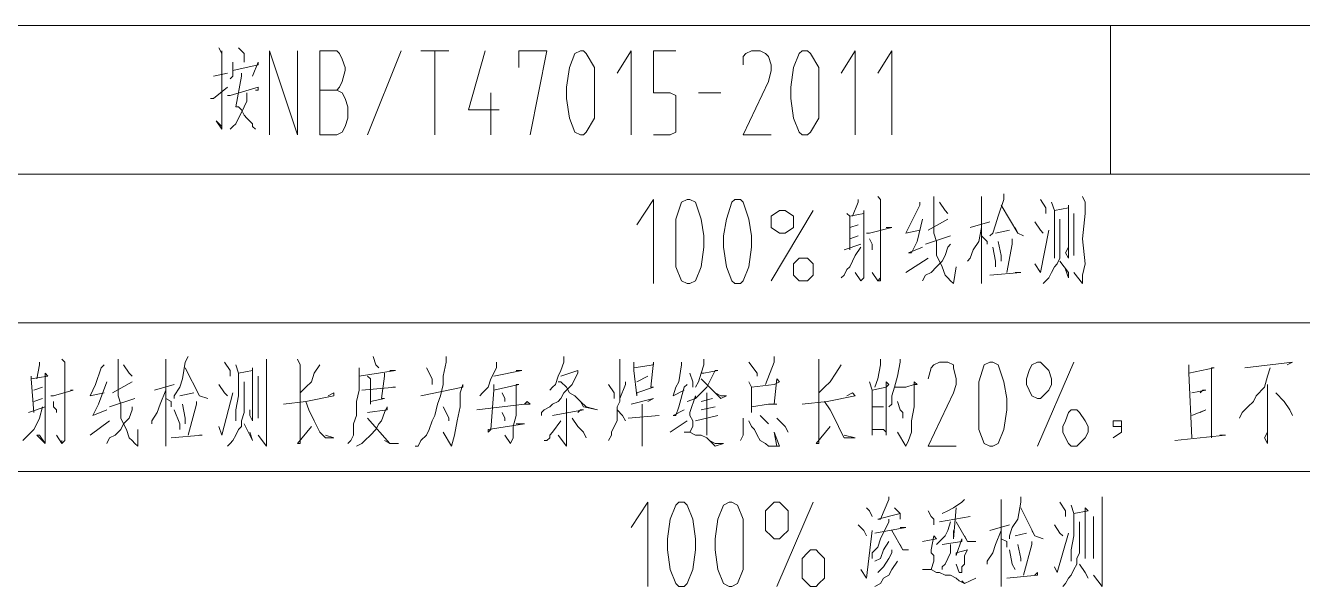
# Model space of a CAD drawing. Header units: inches. Extents: x 46040 to 48278, y -91226 to -88002.
# Drawn here: x 47652.6 to 47871.3, y -88628.5 to -88532.5 of the extents above; entities that cross this region are included whole.
import ezdxf

# ---------------------------------------------------------------- set-up
doc = ezdxf.new("R2010")
doc.units = ezdxf.units.IN
doc.layers.add('轮廓线', color=7, linetype='Continuous')

msp = doc.modelspace()

# ---------------------------------------------------------------- linework, layer by layer
at = {"layer": '轮廓线', "lineweight": 18}
for points in [[(47511.995, -88532.529), (48164.316, -88532.529)], [(47838.394, -88532.529), (47838.394, -88557.969)], [(47685.753, -88536.369), (47686.233, -88537.33), (47686.233, -88536.849), (47686.233, -88549.33), (47686.233, -88549.808), (47686.233, -88550.289), (47685.276, -88548.849), (47686.233, -88549.808)], [(47689.116, -88536.369), (47690.073, -88537.33), (47690.073, -88537.808), (47690.073, -88538.769)], [(47694.394, -88551.25), (47694.394, -88536.849), (47699.194, -88551.25), (47699.194, -88536.849)], [(47703.034, -88551.25), (47703.034, -88536.849), (47705.913, -88536.849), (47706.394, -88537.33), (47706.874, -88538.289), (47707.355, -88539.728), (47707.355, -88540.209), (47706.874, -88542.129), (47706.394, -88543.09), (47705.913, -88543.568)], [(47711.194, -88551.25), (47716.956, -88536.849)], [(47720.316, -88536.849), (47725.116, -88536.849)], [(47722.714, -88536.849), (47722.714, -88551.25)], [(47733.753, -88546.93), (47728.476, -88546.93), (47731.355, -88536.849)], [(47737.116, -88539.728), (47737.116, -88536.849), (47741.913, -88536.849), (47739.034, -88551.25)], [(47748.155, -88551.25), (47748.636, -88550.769), (47750.073, -88548.369), (47750.073, -88545.01), (47750.073, -88543.09), (47750.073, -88539.728), (47748.636, -88537.33), (47748.155, -88536.849), (47747.675, -88536.849), (47746.714, -88537.33), (47745.753, -88539.728), (47745.276, -88543.09), (47745.276, -88545.01), (47745.753, -88548.369), (47746.714, -88550.769), (47747.675, -88551.25), (47748.155, -88551.25)], [(47756.316, -88551.25), (47756.316, -88536.849), (47753.913, -88540.689)], [(47760.155, -88551.25), (47763.034, -88551.25), (47763.995, -88550.769), (47763.995, -88549.33), (47763.995, -88545.969), (47763.995, -88544.529), (47763.034, -88544.049), (47760.155, -88544.049), (47760.155, -88536.849), (47763.995, -88536.849)], [(47775.515, -88539.25), (47775.515, -88537.808), (47775.995, -88537.33), (47776.956, -88536.849), (47778.394, -88536.849), (47779.355, -88537.33), (47779.835, -88537.808), (47780.316, -88539.25), (47780.316, -88540.209), (47779.835, -88542.129), (47775.515, -88551.25), (47780.316, -88551.25)], [(47786.554, -88551.25), (47787.034, -88550.769), (47788.476, -88548.369), (47788.476, -88545.01), (47788.476, -88543.09), (47788.476, -88539.728), (47787.034, -88537.33), (47786.554, -88536.849), (47785.593, -88536.849), (47785.116, -88537.33), (47784.155, -88539.728), (47783.675, -88543.09), (47783.675, -88545.01), (47784.155, -88548.369), (47785.116, -88550.769), (47785.593, -88551.25), (47786.554, -88551.25)], [(47794.714, -88551.25), (47794.714, -88536.849), (47792.316, -88540.689)], [(47800.956, -88551.25), (47800.956, -88536.849), (47798.554, -88540.689)], [(47688.155, -88538.769), (47688.155, -88540.209), (47688.155, -88541.17), (47687.675, -88541.65)], [(47688.155, -88540.209), (47692.476, -88539.25), (47692.476, -88538.769), (47691.515, -88541.17)], [(47684.796, -88541.17), (47687.194, -88540.689)], [(47689.593, -88540.689), (47689.593, -88541.17), (47688.636, -88546.449), (47689.116, -88546.449), (47689.593, -88546.93), (47690.073, -88547.889), (47690.554, -88548.369), (47691.515, -88549.33), (47691.515, -88549.808), (47691.995, -88550.289)], [(47684.316, -88545.01), (47684.796, -88545.01), (47687.194, -88543.09)], [(47687.194, -88544.529), (47687.194, -88544.529), (47687.675, -88544.529), (47692.476, -88543.09), (47692.476, -88543.568), (47691.995, -88543.568)], [(47690.554, -88544.049), (47690.554, -88545.49), (47690.073, -88546.449), (47689.593, -88547.41), (47689.116, -88548.369), (47688.636, -88549.33), (47688.155, -88549.808), (47687.675, -88550.289)], [(47703.034, -88543.568), (47705.913, -88543.568), (47706.874, -88544.049), (47707.355, -88545.01), (47707.835, -88546.449), (47707.835, -88548.369), (47707.355, -88549.808), (47706.874, -88550.769), (47705.913, -88551.25), (47703.034, -88551.25)], [(47732.316, -88551.25), (47732.316, -88544.049)], [(47767.835, -88544.049), (47771.675, -88544.049)], [(47511.995, -88557.969), (48164.316, -88557.969)], [(47820.155, -88561.33), (47820.155, -88562.289), (47819.194, -88565.17), (47818.714, -88566.609), (47818.233, -88568.049), (47817.753, -88568.529)], [(47760.155, -88576.689), (47760.155, -88562.289), (47757.276, -88566.609)], [(47766.394, -88576.689), (47767.355, -88576.209), (47768.316, -88573.808), (47768.796, -88570.449), (47768.796, -88568.529), (47768.316, -88565.65), (47767.355, -88562.769), (47766.394, -88562.289), (47765.913, -88562.289), (47764.956, -88562.769), (47763.995, -88565.65), (47763.995, -88568.529), (47763.995, -88570.449), (47763.995, -88573.808), (47764.956, -88576.209), (47765.913, -88576.689), (47766.394, -88576.689)], [(47775.034, -88576.689), (47775.515, -88576.209), (47776.476, -88573.808), (47776.956, -88570.449), (47776.956, -88568.529), (47776.476, -88565.65), (47775.515, -88562.769), (47775.034, -88562.289), (47774.073, -88562.289), (47773.593, -88562.769), (47772.636, -88565.65), (47772.155, -88568.529), (47772.155, -88570.449), (47772.636, -88573.808), (47773.593, -88576.209), (47774.073, -88576.689), (47775.034, -88576.689)], [(47795.194, -88562.289), (47795.194, -88562.769), (47794.233, -88565.17)], [(47805.753, -88562.769), (47805.753, -88563.25), (47804.316, -88566.129), (47803.355, -88568.049), (47805.753, -88567.568)], [(47810.554, -88564.689), (47810.073, -88564.209), (47809.116, -88562.769)], [(47816.316, -88561.808), (47816.316, -88562.769), (47816.316, -88563.25), (47816.316, -88575.728), (47816.316, -88576.689), (47816.316, -88576.209), (47816.316, -88574.289)], [(47826.394, -88562.289), (47827.355, -88563.728), (47827.355, -88564.689)], [(47828.316, -88562.769), (47828.796, -88564.209), (47828.796, -88568.049), (47828.796, -88570.93), (47828.796, -88572.369), (47828.796, -88571.41), (47828.796, -88570.449)], [(47828.796, -88564.209), (47831.194, -88563.728), (47831.194, -88563.25), (47831.194, -88567.09), (47831.194, -88570.449), (47831.194, -88570.93), (47831.194, -88572.369), (47830.714, -88571.41), (47831.194, -88570.449)], [(47833.593, -88561.808), (47834.073, -88562.769), (47834.073, -88564.689), (47833.593, -88569.01), (47834.073, -88573.33), (47833.593, -88575.25), (47833.593, -88576.689), (47832.155, -88574.769)], [(47787.515, -88564.209), (47780.316, -88576.209)], [(47784.155, -88567.09), (47784.155, -88565.17), (47782.714, -88564.209), (47781.753, -88564.209), (47780.316, -88565.17), (47780.316, -88567.09), (47781.753, -88568.049), (47782.714, -88568.049), (47784.155, -88567.09)], [(47793.276, -88564.689), (47793.753, -88565.17), (47793.753, -88570.93)], [(47806.233, -88565.65), (47805.276, -88569.49), (47804.316, -88571.41), (47803.835, -88571.41), (47806.233, -88570.449)], [(47807.194, -88567.568), (47810.554, -88565.65)], [(47814.394, -88567.09), (47817.753, -88566.129)], [(47825.433, -88566.129), (47826.394, -88567.568), (47826.874, -88568.049)], [(47829.753, -88565.65), (47829.753, -88570.93), (47829.753, -88572.369), (47829.276, -88573.33), (47828.796, -88573.808), (47828.316, -88574.769), (47827.835, -88575.728), (47827.355, -88576.209), (47826.874, -88576.689)], [(47832.155, -88564.689), (47832.155, -88565.17), (47832.155, -88571.889), (47832.155, -88570.93), (47832.155, -88569.969)], [(47793.753, -88567.09), (47795.194, -88566.609)], [(47796.636, -88568.049), (47797.116, -88568.049), (47800.956, -88567.09), (47800.476, -88567.09), (47799.995, -88567.09)], [(47816.316, -88567.09), (47815.835, -88569.49), (47814.874, -88570.93), (47814.394, -88572.369), (47813.913, -88572.849)], [(47818.714, -88568.049), (47821.116, -88567.568)], [(47825.433, -88573.33), (47826.394, -88574.769), (47827.835, -88567.568)], [(47795.675, -88570.449), (47794.714, -88571.889), (47794.233, -88572.849), (47793.753, -88573.808), (47793.276, -88574.289), (47792.796, -88575.25), (47792.316, -88575.728)], [(47795.675, -88569.969), (47792.796, -88570.93)], [(47795.194, -88568.529), (47793.753, -88569.01)], [(47797.116, -88569.01), (47797.593, -88569.969), (47797.593, -88570.449), (47797.593, -88570.93)], [(47811.034, -88569.969), (47810.554, -88570.449), (47810.073, -88571.889), (47809.593, -88572.849), (47808.636, -88573.808), (47807.675, -88574.769), (47806.714, -88575.25), (47806.233, -88576.209)], [(47806.714, -88569.969), (47811.034, -88568.529)], [(47816.316, -88568.529), (47817.276, -88569.49), (47817.276, -88569.969)], [(47818.233, -88570.449), (47818.714, -88572.849), (47818.714, -88573.808)], [(47819.194, -88569.49), (47819.675, -88571.889), (47819.675, -88572.849)], [(47821.593, -88569.01), (47821.593, -88569.969), (47820.636, -88574.769)], [(47787.515, -88575.25), (47787.515, -88573.33), (47786.554, -88572.369), (47785.116, -88572.369), (47784.155, -88573.33), (47784.155, -88575.25), (47785.116, -88576.209), (47786.554, -88576.209), (47787.515, -88575.25)], [(47803.355, -88574.769), (47807.194, -88572.369)], [(47817.753, -88575.25), (47823.034, -88574.769), (47822.554, -88574.769), (47822.073, -88574.769)], [(47829.753, -88572.849), (47831.194, -88574.769), (47831.194, -88575.728), (47830.714, -88574.289)], [(47557.593, -88583.41), (48164.316, -88583.41)], [(47655.034, -88590.129), (47655.034, -88590.609), (47654.554, -88593.01)], [(47676.636, -88589.65), (47676.636, -88590.609), (47676.636, -88591.09), (47676.636, -88603.568), (47676.636, -88604.529), (47676.636, -88604.049), (47676.636, -88602.129)], [(47680.476, -88589.17), (47679.995, -88590.129), (47679.515, -88593.01), (47679.034, -88594.449), (47678.073, -88595.889), (47678.073, -88596.369)], [(47686.714, -88590.129), (47687.675, -88591.568), (47687.675, -88592.529)], [(47693.913, -88589.65), (47693.913, -88590.609), (47693.913, -88592.529), (47693.913, -88596.849), (47693.913, -88601.17), (47693.913, -88603.09), (47693.913, -88604.529), (47692.476, -88602.609)], [(47699.194, -88589.65), (47699.675, -88590.609), (47699.675, -88604.049), (47699.194, -88604.049), (47701.593, -88601.17)], [(47712.155, -88589.17), (47712.636, -88590.609), (47713.116, -88591.09)], [(47724.636, -88589.17), (47724.636, -88590.129), (47724.155, -88592.529), (47724.155, -88593.969), (47723.675, -88595.889), (47723.194, -88597.33), (47722.714, -88599.25), (47722.233, -88600.209), (47721.753, -88601.65), (47721.276, -88602.609), (47720.316, -88603.568), (47719.835, -88604.529), (47719.355, -88604.529)], [(47733.276, -88590.129), (47733.276, -88591.09), (47732.316, -88593.01), (47731.835, -88594.449), (47730.874, -88595.41), (47730.394, -88595.889)], [(47744.796, -88589.17), (47744.796, -88590.129), (47744.316, -88591.568), (47743.835, -88592.529), (47743.355, -88593.969), (47742.874, -88594.449), (47742.394, -88594.93)], [(47754.394, -88589.65), (47754.394, -88590.129), (47754.394, -88590.609), (47754.394, -88593.969), (47754.394, -88595.889), (47754.394, -88596.849), (47753.913, -88597.808), (47753.913, -88599.25), (47753.913, -88600.209), (47753.433, -88601.17), (47752.956, -88602.129), (47752.956, -88602.609), (47752.476, -88603.568)], [(47756.796, -88590.129), (47756.796, -88591.568), (47757.276, -88595.889), (47757.276, -88595.41), (47760.155, -88594.449), (47759.675, -88594.449), (47760.155, -88590.129), (47760.155, -88590.609), (47756.796, -88591.09)], [(47764.956, -88590.129), (47764.956, -88590.609), (47764.476, -88593.49), (47763.995, -88594.449), (47763.515, -88595.889), (47765.433, -88594.93)], [(47768.796, -88589.65), (47768.796, -88590.609), (47768.316, -88592.049), (47767.835, -88593.49), (47767.355, -88594.449)], [(47776.476, -88590.129), (47777.913, -88592.049), (47777.913, -88592.529)], [(47780.796, -88589.17), (47780.796, -88590.129), (47779.355, -88593.969)], [(47788.476, -88589.65), (47788.476, -88590.609), (47788.476, -88604.049), (47787.995, -88604.049), (47790.394, -88601.17)], [(47799.034, -88589.65), (47799.034, -88590.609), (47798.554, -88593.01), (47798.073, -88594.449)], [(47802.394, -88589.65), (47802.394, -88590.129), (47801.913, -88592.529), (47801.433, -88594.449), (47800.956, -88595.889), (47800.956, -88597.33), (47800.476, -88597.808)], [(47807.194, -88593.01), (47807.675, -88591.09), (47808.155, -88590.609), (47809.116, -88590.129), (47810.554, -88590.129), (47811.515, -88590.609), (47811.515, -88591.09), (47811.995, -88593.01), (47811.995, -88593.969), (47811.515, -88595.41), (47807.194, -88604.529), (47811.995, -88604.529)], [(47818.233, -88604.529), (47819.194, -88604.049), (47820.155, -88601.65), (47820.636, -88598.289), (47820.636, -88596.369), (47820.155, -88593.49), (47819.194, -88590.609), (47818.233, -88590.129), (47817.753, -88590.129), (47816.796, -88590.609), (47815.835, -88593.49), (47815.835, -88596.369), (47815.835, -88598.289), (47815.835, -88601.65), (47816.796, -88604.049), (47817.753, -88604.529), (47818.233, -88604.529)], [(47823.995, -88593.969), (47823.995, -88593.01), (47824.476, -88591.568), (47824.956, -88590.609), (47825.913, -88590.129), (47826.394, -88590.129), (47826.874, -88590.609), (47827.835, -88591.568), (47828.316, -88593.01), (47828.316, -88593.969), (47827.835, -88594.93), (47826.874, -88595.889), (47826.394, -88596.369), (47825.913, -88596.369), (47824.956, -88595.889), (47824.476, -88594.93), (47823.995, -88593.969)], [(47825.913, -88604.529), (47832.155, -88590.129)], [(47861.433, -88591.09), (47869.593, -88590.129), (47868.636, -88590.609)], [(47653.593, -88593.01), (47656.476, -88592.529), (47655.995, -88592.049), (47655.995, -88603.09), (47655.995, -88603.568), (47655.995, -88604.049), (47654.554, -88602.609), (47655.034, -88602.609), (47655.995, -88604.049)], [(47666.073, -88590.609), (47665.593, -88591.09), (47664.636, -88593.969), (47663.675, -88595.889), (47666.073, -88595.41)], [(47670.874, -88592.529), (47670.394, -88592.049), (47669.433, -88590.609)], [(47688.636, -88590.609), (47689.116, -88592.049), (47689.116, -88595.889), (47688.636, -88598.289), (47688.636, -88600.209), (47688.636, -88599.25), (47688.636, -88598.289)], [(47689.116, -88592.049), (47691.515, -88591.568), (47691.515, -88591.09), (47691.515, -88594.93), (47691.515, -88598.289), (47691.515, -88600.209), (47691.034, -88599.25), (47691.034, -88598.289)], [(47703.034, -88590.609), (47702.073, -88592.049), (47701.593, -88593.49), (47700.636, -88594.449), (47699.675, -88595.41)], [(47709.753, -88591.09), (47709.753, -88593.01), (47709.753, -88594.93), (47709.276, -88596.849), (47709.276, -88599.25), (47708.796, -88600.689), (47708.796, -88602.609), (47708.316, -88603.568), (47707.835, -88604.049)], [(47709.753, -88592.529), (47715.995, -88591.568), (47715.515, -88591.568), (47715.034, -88591.568)], [(47711.194, -88592.529), (47711.675, -88593.01), (47711.675, -88597.33), (47711.675, -88596.849), (47714.073, -88596.369), (47713.593, -88596.369), (47714.073, -88592.529), (47714.073, -88592.049)], [(47722.233, -88593.969), (47722.233, -88593.01), (47721.276, -88591.09)], [(47732.796, -88592.529), (47737.593, -88591.568), (47737.116, -88591.568), (47736.636, -88591.568)], [(47744.316, -88592.529), (47747.194, -88591.568), (47747.194, -88592.049), (47746.714, -88593.01), (47746.233, -88593.969), (47745.276, -88594.93), (47744.796, -88595.41), (47744.316, -88596.369), (47743.835, -88596.849), (47742.874, -88597.33), (47742.394, -88597.808), (47741.433, -88598.289), (47740.956, -88598.769), (47740.956, -88599.25)], [(47766.394, -88592.049), (47766.874, -88593.49), (47766.874, -88594.449)], [(47768.316, -88592.049), (47768.796, -88592.049), (47771.194, -88591.568), (47770.714, -88591.568), (47769.753, -88593.49), (47769.276, -88594.449), (47768.316, -88595.41), (47767.355, -88596.369)], [(47792.316, -88590.609), (47791.355, -88592.049), (47790.394, -88593.49), (47789.433, -88594.449), (47788.476, -88595.41)], [(47851.835, -88590.609), (47851.835, -88592.049), (47852.316, -88603.09)], [(47851.835, -88592.049), (47856.155, -88591.09), (47855.675, -88591.09), (47855.675, -88598.769), (47855.675, -88603.09)], [(47865.753, -88591.09), (47865.276, -88592.529), (47864.796, -88594.449), (47863.355, -88595.889), (47862.874, -88596.849), (47861.913, -88597.808), (47860.956, -88598.769), (47860.476, -88599.728)], [(47653.593, -88592.529), (47653.593, -88593.01), (47654.073, -88598.769)], [(47654.073, -88594.93), (47655.515, -88594.449)], [(47666.554, -88593.49), (47665.116, -88597.33), (47664.155, -88599.25), (47666.554, -88598.289)], [(47667.515, -88595.41), (47670.874, -88593.49)], [(47674.714, -88594.93), (47678.073, -88593.969)], [(47685.753, -88593.969), (47686.714, -88595.41), (47687.194, -88595.889)], [(47690.073, -88593.49), (47690.073, -88598.769), (47689.593, -88600.209), (47689.593, -88601.17), (47689.116, -88601.65), (47688.636, -88602.609), (47688.155, -88603.568), (47687.675, -88604.049), (47687.194, -88604.529)], [(47692.476, -88592.529), (47692.476, -88593.01), (47692.476, -88599.728), (47692.476, -88598.769), (47692.476, -88597.808)], [(47710.233, -88594.93), (47715.995, -88594.449), (47715.515, -88594.449)], [(47724.155, -88602.129), (47725.593, -88604.529), (47726.073, -88602.609), (47726.554, -88600.209), (47727.034, -88597.808), (47727.034, -88595.41), (47727.515, -88593.969), (47727.515, -88594.449), (47720.316, -88595.889)], [(47732.796, -88593.969), (47732.796, -88594.93), (47732.316, -88601.65), (47731.835, -88602.129), (47731.835, -88601.65), (47738.073, -88600.689), (47737.593, -88600.689), (47736.636, -88600.689)], [(47743.835, -88593.49), (47744.316, -88593.49), (47745.276, -88594.449), (47745.753, -88595.41), (47746.714, -88595.889), (47747.675, -88596.849), (47748.155, -88597.808), (47750.554, -88598.289), (47748.636, -88597.808), (47747.675, -88596.849)], [(47752.476, -88593.969), (47753.433, -88595.41), (47753.433, -88596.369)], [(47755.355, -88593.49), (47755.355, -88593.969), (47754.394, -88596.369)], [(47757.276, -88593.49), (47759.194, -88592.529)], [(47765.913, -88593.969), (47765.433, -88594.449), (47764.476, -88597.808), (47763.995, -88599.25), (47763.515, -88599.25), (47765.433, -88598.289)], [(47768.316, -88593.01), (47768.316, -88593.01), (47771.675, -88596.369), (47772.636, -88595.889), (47771.675, -88595.889), (47770.714, -88595.41)], [(47776.476, -88593.49), (47776.956, -88594.449), (47776.956, -88597.33), (47776.956, -88598.769), (47776.956, -88597.808), (47779.835, -88597.33), (47781.276, -88597.33), (47780.796, -88597.33), (47781.276, -88593.01), (47781.753, -88593.49), (47780.796, -88593.969), (47776.956, -88594.449)], [(47797.116, -88593.49), (47797.593, -88594.93), (47797.593, -88597.808), (47797.593, -88600.209), (47797.593, -88602.609), (47797.593, -88601.65), (47799.515, -88601.65), (47799.995, -88602.129), (47799.995, -88602.609), (47799.995, -88599.25), (47799.995, -88594.449), (47799.995, -88593.49), (47800.476, -88593.969), (47799.995, -88594.449), (47797.593, -88594.93)], [(47865.276, -88593.969), (47865.276, -88594.449), (47865.276, -88603.568), (47865.276, -88604.049), (47864.796, -88603.09), (47865.276, -88602.129)], [(47655.515, -88596.369), (47654.073, -88596.849)], [(47656.956, -88595.889), (47657.433, -88595.889), (47660.796, -88594.93), (47660.316, -88594.93)], [(47667.034, -88597.808), (47671.355, -88596.369)], [(47676.636, -88594.93), (47675.675, -88597.33), (47675.194, -88598.769), (47674.233, -88600.209), (47674.233, -88600.689)], [(47676.636, -88596.369), (47677.593, -88596.849), (47677.593, -88597.808)], [(47679.034, -88595.889), (47681.433, -88595.41)], [(47685.753, -88601.17), (47686.233, -88602.609), (47688.155, -88595.41)], [(47696.796, -88597.33), (47700.636, -88596.849), (47705.433, -88595.889), (47705.433, -88595.41), (47704.476, -88595.889)], [(47734.233, -88595.41), (47734.714, -88596.369), (47734.714, -88596.849)], [(47745.276, -88596.369), (47745.276, -88596.369)], [(47756.316, -88597.33), (47760.155, -88596.369), (47759.194, -88596.849)], [(47765.913, -88596.849), (47767.355, -88596.369), (47767.355, -88595.889), (47766.394, -88598.769), (47766.394, -88599.25), (47766.874, -88600.209), (47766.874, -88601.17), (47766.394, -88602.129)], [(47770.233, -88596.369), (47768.316, -88596.849)], [(47769.276, -88595.41), (47769.276, -88602.609), (47769.276, -88602.129), (47769.276, -88601.17)], [(47785.593, -88597.33), (47789.913, -88596.849), (47794.714, -88595.889), (47794.233, -88595.41), (47793.276, -88595.889)], [(47852.316, -88595.41), (47854.714, -88594.93), (47854.233, -88594.93), (47853.753, -88595.41)], [(47869.593, -88599.25), (47869.116, -88598.289), (47868.155, -88596.849), (47866.714, -88595.41)], [(47655.515, -88597.808), (47655.034, -88599.728), (47654.554, -88600.689), (47654.073, -88601.65), (47653.593, -88602.129), (47652.636, -88603.09), (47652.155, -88603.568)], [(47655.995, -88597.808), (47653.116, -88598.769)], [(47657.433, -88596.849), (47657.433, -88597.808), (47657.913, -88598.289), (47657.913, -88598.769)], [(47670.874, -88597.808), (47670.874, -88598.289), (47670.394, -88599.728), (47669.433, -88600.689), (47668.956, -88601.65), (47667.995, -88602.609), (47667.034, -88603.09), (47666.554, -88604.049)], [(47678.073, -88598.289), (47679.034, -88600.689), (47679.034, -88601.65)], [(47679.515, -88597.33), (47679.995, -88599.728), (47679.995, -88600.689)], [(47681.913, -88596.849), (47681.913, -88597.33), (47680.476, -88602.609)], [(47700.636, -88596.849), (47701.116, -88598.289), (47702.073, -88600.209), (47703.034, -88602.129), (47703.995, -88603.09), (47705.433, -88603.09), (47703.995, -88602.609)], [(47711.194, -88598.769), (47714.554, -88598.289), (47714.554, -88597.808), (47714.073, -88598.769), (47713.593, -88600.209), (47713.116, -88600.689), (47712.636, -88601.65), (47711.675, -88602.609), (47710.714, -88603.568), (47710.233, -88604.049), (47709.276, -88604.529)], [(47724.155, -88597.808), (47724.636, -88598.769), (47725.116, -88599.728), (47725.116, -88600.209)], [(47729.913, -88598.289), (47738.073, -88597.33), (47739.034, -88597.33), (47738.554, -88596.849), (47738.073, -88597.33)], [(47734.233, -88598.769), (47734.714, -88599.728), (47734.714, -88600.209)], [(47742.874, -88599.25), (47748.155, -88598.289), (47747.675, -88598.289), (47747.194, -88598.769)], [(47753.913, -88598.289), (47754.874, -88599.25), (47755.355, -88600.209)], [(47758.233, -88597.33), (47758.233, -88604.529), (47758.233, -88603.568), (47758.233, -88602.609)], [(47768.316, -88598.289), (47770.714, -88597.808)], [(47789.433, -88596.849), (47790.394, -88598.289), (47791.355, -88600.209), (47792.316, -88602.129), (47792.796, -88603.09), (47794.714, -88603.09), (47792.796, -88602.609)], [(47797.593, -88597.808), (47799.515, -88597.808)], [(47801.913, -88596.849), (47802.394, -88598.289), (47802.874, -88598.769), (47802.874, -88599.728)], [(47830.233, -88602.129), (47830.233, -88601.17), (47830.714, -88600.209), (47831.194, -88598.769), (47831.675, -88598.289), (47832.636, -88598.289), (47833.116, -88598.769), (47834.073, -88600.209), (47834.554, -88601.17), (47834.554, -88602.129), (47834.073, -88603.09), (47833.116, -88604.049), (47832.636, -88604.529), (47831.675, -88604.529), (47831.194, -88604.049), (47830.714, -88603.09), (47830.233, -88602.129)], [(47852.316, -88599.25), (47854.714, -88598.289), (47853.753, -88598.769)], [(47663.675, -88602.609), (47667.034, -88600.209)], [(47690.073, -88600.689), (47691.034, -88602.609), (47691.515, -88603.568), (47691.034, -88602.129)], [(47744.316, -88600.209), (47742.874, -88602.129), (47742.394, -88602.609), (47742.394, -88603.09), (47741.913, -88603.568), (47741.433, -88603.568)], [(47746.233, -88599.728), (47747.194, -88601.17), (47748.155, -88602.129), (47748.636, -88603.09)], [(47755.835, -88599.728), (47761.116, -88599.25)], [(47763.034, -88602.129), (47765.913, -88600.209)], [(47771.194, -88599.25), (47767.355, -88600.209)], [(47775.515, -88599.728), (47775.515, -88600.689), (47775.515, -88601.65), (47775.515, -88602.609), (47775.034, -88603.568)], [(47776.476, -88600.209), (47776.956, -88601.17), (47777.433, -88601.65), (47777.913, -88602.609), (47778.394, -88603.568), (47779.355, -88604.049), (47779.835, -88604.529), (47780.796, -88604.529), (47781.753, -88604.529), (47780.796, -88602.129), (47781.276, -88604.529)], [(47778.394, -88599.25), (47779.355, -88600.209), (47779.835, -88600.689)], [(47781.276, -88599.728), (47782.714, -88601.17), (47783.194, -88602.129)], [(47840.316, -88601.17), (47838.874, -88601.17), (47838.874, -88600.209), (47840.316, -88600.209), (47840.316, -88602.129), (47838.874, -88603.09)], [(47677.593, -88603.09), (47682.874, -88602.609), (47682.394, -88602.609)], [(47703.034, -88602.129), (47703.995, -88603.09)], [(47724.155, -88602.129), (47725.593, -88604.529)], [(47765.433, -88602.129), (47766.394, -88602.129), (47767.355, -88602.609), (47768.316, -88602.609), (47769.276, -88603.09), (47769.753, -88603.568), (47770.714, -88604.529), (47772.155, -88604.049), (47770.714, -88604.049), (47769.753, -88603.568)], [(47792.316, -88602.129), (47792.796, -88603.09)], [(47849.433, -88603.568), (47858.073, -88602.609), (47857.116, -88602.609)], [(47557.593, -88608.849), (48164.316, -88608.849)], [(47759.194, -88628.529), (47759.194, -88614.129), (47756.316, -88618.449)], [(47765.433, -88628.529), (47765.913, -88628.049), (47766.874, -88625.65), (47767.355, -88622.289), (47767.355, -88620.369), (47766.874, -88617.01), (47765.913, -88614.609), (47765.433, -88614.129), (47764.476, -88614.129), (47763.995, -88614.609), (47763.034, -88617.01), (47762.554, -88620.369), (47762.554, -88622.289), (47763.034, -88625.65), (47763.995, -88628.049), (47764.476, -88628.529), (47765.433, -88628.529)], [(47773.593, -88628.529), (47774.554, -88628.049), (47775.515, -88625.65), (47775.515, -88622.289), (47775.515, -88620.369), (47775.515, -88617.01), (47774.554, -88614.609), (47773.593, -88614.129), (47773.116, -88614.129), (47772.155, -88614.609), (47771.194, -88617.01), (47770.714, -88620.369), (47770.714, -88622.289), (47771.194, -88625.65), (47772.155, -88628.049), (47773.116, -88628.529), (47773.593, -88628.529)], [(47779.355, -88617.969), (47779.355, -88616.529), (47779.355, -88615.568), (47780.316, -88614.609), (47780.796, -88614.129), (47781.753, -88614.129), (47782.233, -88614.609), (47783.194, -88615.568), (47783.194, -88616.529), (47783.194, -88617.969), (47783.194, -88618.93), (47782.233, -88619.889), (47781.753, -88620.369), (47780.796, -88620.369), (47780.316, -88619.889), (47779.355, -88618.93), (47779.355, -88617.969)], [(47781.276, -88628.529), (47787.515, -88614.129)], [(47800.476, -88613.17), (47800.476, -88613.65), (47799.034, -88617.01), (47798.554, -88617.01), (47802.394, -88616.049)], [(47813.433, -88613.65), (47812.956, -88614.129), (47811.515, -88615.09), (47810.554, -88615.568), (47809.593, -88616.049)], [(47823.034, -88613.17), (47823.034, -88614.129), (47822.554, -88617.01), (47821.593, -88618.449), (47821.116, -88619.889), (47821.116, -88620.369)], [(47829.753, -88614.129), (47830.714, -88615.568), (47830.714, -88616.529)], [(47836.956, -88613.17), (47836.956, -88614.609), (47836.956, -88616.529), (47836.956, -88620.849), (47836.956, -88624.689), (47836.956, -88627.09), (47836.956, -88628.529), (47835.515, -88626.609)], [(47796.636, -88615.09), (47797.116, -88615.568), (47797.593, -88616.529)], [(47801.433, -88615.09), (47802.394, -88616.049), (47802.394, -88617.01)], [(47807.194, -88615.568), (47807.675, -88616.529), (47808.155, -88617.01), (47808.155, -88617.969)], [(47811.995, -88615.09), (47811.515, -88620.369), (47811.515, -88619.889), (47811.515, -88618.93)], [(47831.675, -88614.609), (47832.155, -88616.049), (47832.155, -88619.889), (47831.675, -88622.289), (47831.675, -88624.209), (47831.675, -88623.25), (47831.675, -88622.289)], [(47832.155, -88616.049), (47834.554, -88615.568), (47834.073, -88615.09), (47834.073, -88618.93), (47834.073, -88622.289), (47834.073, -88623.728), (47834.073, -88623.25), (47834.073, -88622.289)], [(47795.194, -88617.969), (47796.155, -88618.93), (47796.636, -88619.889)], [(47800.476, -88617.01), (47800.476, -88617.49), (47799.034, -88620.369), (47798.554, -88621.808), (47797.593, -88622.769), (47797.593, -88623.728)], [(47798.073, -88619.41), (47803.355, -88618.449), (47802.874, -88618.449), (47802.394, -88618.449)], [(47811.034, -88617.49), (47810.554, -88618.93), (47810.073, -88619.889), (47809.116, -88620.849), (47808.636, -88621.33)], [(47809.116, -88617.49), (47814.394, -88616.529)], [(47817.753, -88618.93), (47821.116, -88617.969)], [(47828.796, -88617.969), (47829.753, -88619.41), (47830.233, -88619.889)], [(47833.116, -88617.49), (47833.116, -88622.769), (47832.636, -88623.728), (47832.636, -88624.689), (47832.155, -88625.65), (47831.675, -88626.609), (47831.194, -88627.09), (47830.714, -88628.049), (47830.233, -88628.529)], [(47835.515, -88616.529), (47835.515, -88617.01), (47835.515, -88623.728), (47835.515, -88622.769), (47835.515, -88621.808)], [(47795.675, -88625.65), (47796.636, -88627.09), (47797.593, -88618.93)], [(47806.233, -88620.849), (47808.636, -88620.369), (47808.155, -88619.889), (47807.675, -88622.289), (47807.675, -88622.769), (47808.155, -88623.25), (47808.155, -88623.728), (47808.155, -88624.209), (47807.675, -88625.65)], [(47819.675, -88618.93), (47818.714, -88621.33), (47818.233, -88622.769), (47817.276, -88624.209), (47817.276, -88624.689)], [(47819.675, -88620.369), (47820.636, -88620.849), (47820.636, -88621.808)], [(47822.073, -88619.889), (47823.995, -88619.41)], [(47828.796, -88625.17), (47829.276, -88626.129), (47831.194, -88619.41)], [(47785.593, -88626.129), (47785.593, -88625.17), (47785.593, -88623.728), (47786.554, -88622.769), (47787.034, -88622.289), (47787.995, -88622.289), (47788.476, -88622.769), (47789.433, -88623.728), (47789.433, -88625.17), (47789.433, -88626.129), (47789.433, -88627.09), (47788.476, -88628.049), (47787.995, -88628.529), (47787.034, -88628.529), (47786.554, -88628.049), (47785.593, -88627.09), (47785.593, -88626.129)], [(47800.476, -88620.849), (47800.476, -88620.849), (47799.515, -88622.289), (47799.034, -88623.728), (47798.073, -88624.209)], [(47800.956, -88622.289), (47800.956, -88622.769), (47800.476, -88623.728), (47799.515, -88625.17), (47798.554, -88626.129)], [(47811.034, -88621.33), (47811.034, -88622.769), (47810.554, -88623.728), (47810.073, -88624.689), (47809.593, -88625.17), (47809.593, -88625.65)], [(47821.116, -88622.289), (47821.593, -88624.689), (47822.073, -88625.65)], [(47822.554, -88621.33), (47823.034, -88623.728), (47823.034, -88624.209)], [(47824.956, -88620.849), (47824.956, -88621.33), (47823.515, -88626.609)], [(47801.913, -88624.209), (47801.913, -88624.209), (47800.956, -88625.65), (47800.476, -88626.609), (47799.515, -88627.09), (47799.034, -88628.049), (47798.073, -88628.529)], [(47820.636, -88627.09), (47825.913, -88626.609), (47825.913, -88626.129), (47825.433, -88626.609)]]:
    msp.add_lwpolyline(points, dxfattribs=at)
for points, knots in [([(47798.554, -88561.808), (47798.554, -88561.808), (47799.034, -88562.289), (47799.034, -88562.289), (47799.034, -88562.289), (47799.034, -88562.769), (47799.034, -88562.769), (47799.034, -88562.769), (47799.034, -88574.289), (47799.034, -88574.289), (47799.034, -88574.289), (47799.034, -88575.25), (47799.034, -88575.25), (47799.034, -88575.25), (47799.034, -88575.728), (47799.034, -88575.728), (47799.034, -88575.728), (47799.034, -88576.209), (47799.034, -88576.209), (47799.034, -88576.209), (47798.554, -88576.209), (47798.554, -88576.209), (47798.554, -88576.209), (47797.593, -88574.769), (47797.593, -88574.769), (47797.593, -88574.769), (47798.554, -88576.209), (47798.554, -88576.209), (47798.554, -88576.209), (47799.034, -88575.728), (47799.034, -88575.728)], [0, 0, 0, 0, 1, 1, 1, 2, 2, 2, 3, 3, 3, 4, 4, 4, 5, 5, 5, 6, 6, 6, 7, 7, 7, 8, 8, 8, 9, 9, 9, 10, 10, 10, 10]), ([(47808.155, -88561.808), (47808.155, -88561.808), (47808.155, -88562.289), (47808.155, -88562.289), (47808.155, -88562.289), (47808.155, -88565.17), (47808.155, -88565.17), (47808.155, -88565.17), (47808.155, -88567.09), (47808.155, -88567.09), (47808.155, -88567.09), (47808.155, -88568.049), (47808.155, -88568.049), (47808.155, -88568.049), (47808.636, -88569.49), (47808.636, -88569.49), (47808.636, -88569.49), (47808.636, -88570.93), (47808.636, -88570.93), (47808.636, -88570.93), (47808.636, -88571.889), (47808.636, -88571.889), (47808.636, -88571.889), (47809.116, -88572.849), (47809.116, -88572.849), (47809.116, -88572.849), (47809.593, -88573.808), (47809.593, -88573.808), (47809.593, -88573.808), (47810.073, -88575.25), (47810.073, -88575.25), (47810.073, -88575.25), (47810.554, -88575.728), (47810.554, -88575.728), (47810.554, -88575.728), (47811.034, -88576.209), (47811.034, -88576.209), (47811.034, -88576.209), (47811.515, -88576.689), (47811.515, -88576.689), (47811.515, -88576.689), (47811.995, -88573.808), (47811.995, -88573.808), (47811.995, -88573.808), (47811.515, -88576.689), (47811.515, -88576.689)], [0, 0, 0, 0, 1, 1, 1, 2, 2, 2, 3, 3, 3, 4, 4, 4, 5, 5, 5, 6, 6, 6, 7, 7, 7, 8, 8, 8, 9, 9, 9, 10, 10, 10, 11, 11, 11, 12, 12, 12, 13, 13, 13, 14, 14, 14, 15, 15, 15, 15]), ([(47819.675, -88563.25), (47819.675, -88563.25), (47822.554, -88568.049), (47822.554, -88568.049), (47822.554, -88568.049), (47823.515, -88568.529), (47823.515, -88568.529), (47823.515, -88568.529), (47822.554, -88568.049), (47822.554, -88568.049), (47822.554, -88568.049), (47822.073, -88567.09), (47822.073, -88567.09)], [0, 0, 0, 0, 1, 1, 1, 2, 2, 2, 3, 3, 3, 4, 4, 4, 4]), ([(47793.753, -88565.17), (47793.753, -88565.17), (47796.155, -88564.689), (47796.155, -88564.689), (47796.155, -88564.689), (47796.155, -88564.209), (47796.155, -88564.209), (47796.155, -88564.209), (47796.155, -88575.25), (47796.155, -88575.25), (47796.155, -88575.25), (47796.155, -88575.728), (47796.155, -88575.728), (47796.155, -88575.728), (47795.675, -88576.209), (47795.675, -88576.209), (47795.675, -88576.209), (47794.714, -88574.769), (47794.714, -88574.769), (47794.714, -88574.769), (47795.675, -88576.209), (47795.675, -88576.209)], [0, 0, 0, 0, 1, 1, 1, 2, 2, 2, 3, 3, 3, 4, 4, 4, 5, 5, 5, 6, 6, 6, 7, 7, 7, 7]), ([(47658.874, -88589.65), (47658.874, -88589.65), (47659.355, -88590.129), (47659.355, -88590.129), (47659.355, -88590.129), (47659.355, -88590.609), (47659.355, -88590.609), (47659.355, -88590.609), (47659.355, -88602.129), (47659.355, -88602.129), (47659.355, -88602.129), (47659.355, -88603.09), (47659.355, -88603.09), (47659.355, -88603.09), (47659.355, -88603.568), (47659.355, -88603.568), (47659.355, -88603.568), (47658.874, -88604.049), (47658.874, -88604.049), (47658.874, -88604.049), (47657.913, -88602.609), (47657.913, -88602.609), (47657.913, -88602.609), (47658.874, -88604.049), (47658.874, -88604.049), (47658.874, -88604.049), (47658.874, -88603.568), (47658.874, -88603.568)], [0, 0, 0, 0, 1, 1, 1, 2, 2, 2, 3, 3, 3, 4, 4, 4, 5, 5, 5, 6, 6, 6, 7, 7, 7, 8, 8, 8, 9, 9, 9, 9]), ([(47668.476, -88589.65), (47668.476, -88589.65), (47668.476, -88590.129), (47668.476, -88590.129), (47668.476, -88590.129), (47668.476, -88593.01), (47668.476, -88593.01), (47668.476, -88593.01), (47668.476, -88594.93), (47668.476, -88594.93), (47668.476, -88594.93), (47668.476, -88595.889), (47668.476, -88595.889), (47668.476, -88595.889), (47668.956, -88597.33), (47668.956, -88597.33), (47668.956, -88597.33), (47668.956, -88598.769), (47668.956, -88598.769), (47668.956, -88598.769), (47668.956, -88599.728), (47668.956, -88599.728), (47668.956, -88599.728), (47669.433, -88600.689), (47669.433, -88600.689), (47669.433, -88600.689), (47669.913, -88601.65), (47669.913, -88601.65), (47669.913, -88601.65), (47670.394, -88603.09), (47670.394, -88603.09), (47670.394, -88603.09), (47670.874, -88603.568), (47670.874, -88603.568), (47670.874, -88603.568), (47671.355, -88604.049), (47671.355, -88604.049), (47671.355, -88604.049), (47671.835, -88604.529), (47671.835, -88604.529), (47671.835, -88604.529), (47671.835, -88601.65), (47671.835, -88601.65), (47671.835, -88601.65), (47671.835, -88604.529), (47671.835, -88604.529)], [0, 0, 0, 0, 1, 1, 1, 2, 2, 2, 3, 3, 3, 4, 4, 4, 5, 5, 5, 6, 6, 6, 7, 7, 7, 8, 8, 8, 9, 9, 9, 10, 10, 10, 11, 11, 11, 12, 12, 12, 13, 13, 13, 14, 14, 14, 15, 15, 15, 15]), ([(47679.995, -88591.09), (47679.995, -88591.09), (47682.394, -88595.889), (47682.394, -88595.889), (47682.394, -88595.889), (47683.835, -88596.369), (47683.835, -88596.369), (47683.835, -88596.369), (47682.394, -88595.889), (47682.394, -88595.889), (47682.394, -88595.889), (47681.913, -88594.93), (47681.913, -88594.93)], [0, 0, 0, 0, 1, 1, 1, 2, 2, 2, 3, 3, 3, 4, 4, 4, 4]), ([(47732.796, -88594.93), (47732.796, -88594.93), (47737.116, -88593.969), (47737.116, -88593.969), (47737.116, -88593.969), (47736.636, -88593.969), (47736.636, -88593.969), (47736.636, -88593.969), (47736.636, -88596.849), (47736.636, -88596.849), (47736.636, -88596.849), (47736.636, -88599.25), (47736.636, -88599.25), (47736.636, -88599.25), (47736.155, -88601.17), (47736.155, -88601.17), (47736.155, -88601.17), (47736.155, -88603.09), (47736.155, -88603.09), (47736.155, -88603.09), (47735.675, -88604.049), (47735.675, -88604.049), (47735.675, -88604.049), (47734.714, -88602.609), (47734.714, -88602.609), (47734.714, -88602.609), (47735.675, -88604.049), (47735.675, -88604.049)], [0, 0, 0, 0, 1, 1, 1, 2, 2, 2, 3, 3, 3, 4, 4, 4, 5, 5, 5, 6, 6, 6, 7, 7, 7, 8, 8, 8, 9, 9, 9, 9]), ([(47801.433, -88594.449), (47801.433, -88594.449), (47803.355, -88594.449), (47803.355, -88594.449), (47803.355, -88594.449), (47804.796, -88593.969), (47804.796, -88593.969), (47804.796, -88593.969), (47805.276, -88593.969), (47805.276, -88593.969), (47805.276, -88593.969), (47804.796, -88593.49), (47804.796, -88593.49), (47804.796, -88593.49), (47804.796, -88595.41), (47804.796, -88595.41), (47804.796, -88595.41), (47804.796, -88597.808), (47804.796, -88597.808), (47804.796, -88597.808), (47804.316, -88600.209), (47804.316, -88600.209), (47804.316, -88600.209), (47804.316, -88602.129), (47804.316, -88602.129), (47804.316, -88602.129), (47803.835, -88603.568), (47803.835, -88603.568), (47803.835, -88603.568), (47803.355, -88604.529), (47803.355, -88604.529), (47803.355, -88604.529), (47801.913, -88602.129), (47801.913, -88602.129), (47801.913, -88602.129), (47803.355, -88604.529), (47803.355, -88604.529)], [0, 0, 0, 0, 1, 1, 1, 2, 2, 2, 3, 3, 3, 4, 4, 4, 5, 5, 5, 6, 6, 6, 7, 7, 7, 8, 8, 8, 9, 9, 9, 10, 10, 10, 11, 11, 11, 12, 12, 12, 12]), ([(47745.276, -88596.369), (47745.276, -88596.369), (47745.276, -88604.529), (47745.276, -88604.529), (47745.276, -88604.529), (47743.835, -88602.609), (47743.835, -88602.609), (47743.835, -88602.609), (47745.276, -88604.529), (47745.276, -88604.529)], [0, 0, 0, 0, 1, 1, 1, 2, 2, 2, 3, 3, 3, 3]), ([(47711.194, -88599.728), (47711.194, -88599.728), (47711.194, -88599.728), (47711.194, -88599.728), (47711.194, -88599.728), (47715.034, -88604.049), (47715.034, -88604.049), (47715.034, -88604.049), (47716.476, -88604.049), (47716.476, -88604.049), (47716.476, -88604.049), (47715.034, -88604.049), (47715.034, -88604.049), (47715.034, -88604.049), (47714.073, -88603.568), (47714.073, -88603.568)], [0, 0, 0, 0, 1, 1, 1, 2, 2, 2, 3, 3, 3, 4, 4, 4, 5, 5, 5, 5]), ([(47819.675, -88613.65), (47819.675, -88613.65), (47819.675, -88614.609), (47819.675, -88614.609), (47819.675, -88614.609), (47819.675, -88615.09), (47819.675, -88615.09), (47819.675, -88615.09), (47819.675, -88627.568), (47819.675, -88627.568), (47819.675, -88627.568), (47819.675, -88628.529), (47819.675, -88628.529), (47819.675, -88628.529), (47819.675, -88627.568), (47819.675, -88627.568), (47819.675, -88627.568), (47819.675, -88626.129), (47819.675, -88626.129)], [0, 0, 0, 0, 1, 1, 1, 2, 2, 2, 3, 3, 3, 4, 4, 4, 5, 5, 5, 6, 6, 6, 6]), ([(47823.034, -88615.09), (47823.034, -88615.09), (47825.433, -88619.889), (47825.433, -88619.889), (47825.433, -88619.889), (47826.874, -88620.369), (47826.874, -88620.369), (47826.874, -88620.369), (47825.433, -88619.889), (47825.433, -88619.889), (47825.433, -88619.889), (47824.956, -88618.93), (47824.956, -88618.93)], [0, 0, 0, 0, 1, 1, 1, 2, 2, 2, 3, 3, 3, 4, 4, 4, 4]), ([(47811.995, -88617.49), (47811.995, -88617.49), (47813.913, -88620.849), (47813.913, -88620.849), (47813.913, -88620.849), (47815.355, -88620.849), (47815.355, -88620.849), (47815.355, -88620.849), (47813.913, -88620.849), (47813.913, -88620.849), (47813.913, -88620.849), (47813.433, -88619.889), (47813.433, -88619.889)], [0, 0, 0, 0, 1, 1, 1, 2, 2, 2, 3, 3, 3, 4, 4, 4, 4]), ([(47800.956, -88618.93), (47800.956, -88618.93), (47802.874, -88622.289), (47802.874, -88622.289), (47802.874, -88622.289), (47803.835, -88622.289), (47803.835, -88622.289), (47803.835, -88622.289), (47802.874, -88622.289), (47802.874, -88622.289), (47802.874, -88622.289), (47802.394, -88621.33), (47802.394, -88621.33)], [0, 0, 0, 0, 1, 1, 1, 2, 2, 2, 3, 3, 3, 4, 4, 4, 4]), ([(47809.593, -88621.33), (47809.593, -88621.33), (47812.956, -88620.849), (47812.956, -88620.849), (47812.956, -88620.849), (47812.956, -88620.369), (47812.956, -88620.369), (47812.956, -88620.369), (47811.995, -88623.25), (47811.995, -88623.25), (47811.995, -88623.25), (47811.995, -88622.769), (47811.995, -88622.769), (47811.995, -88622.769), (47813.913, -88622.289), (47813.913, -88622.289), (47813.913, -88622.289), (47813.433, -88623.25), (47813.433, -88623.25), (47813.433, -88623.25), (47813.433, -88624.689), (47813.433, -88624.689), (47813.433, -88624.689), (47812.956, -88625.17), (47812.956, -88625.17), (47812.956, -88625.17), (47812.956, -88626.129), (47812.956, -88626.129), (47812.956, -88626.129), (47812.476, -88626.129), (47812.476, -88626.129), (47812.476, -88626.129), (47811.995, -88624.689), (47811.995, -88624.689), (47811.995, -88624.689), (47812.476, -88626.129), (47812.476, -88626.129)], [0, 0, 0, 0, 1, 1, 1, 2, 2, 2, 3, 3, 3, 4, 4, 4, 5, 5, 5, 6, 6, 6, 7, 7, 7, 8, 8, 8, 9, 9, 9, 10, 10, 10, 11, 11, 11, 12, 12, 12, 12]), ([(47833.116, -88624.689), (47833.116, -88624.689), (47834.073, -88626.129), (47834.073, -88626.129), (47834.073, -88626.129), (47834.554, -88627.09), (47834.554, -88627.09), (47834.554, -88627.09), (47834.073, -88626.129), (47834.073, -88626.129)], [0, 0, 0, 0, 1, 1, 1, 2, 2, 2, 3, 3, 3, 3]), ([(47806.233, -88625.65), (47806.233, -88625.65), (47806.714, -88625.65), (47806.714, -88625.65), (47806.714, -88625.65), (47807.194, -88625.65), (47807.194, -88625.65), (47807.194, -88625.65), (47807.675, -88625.65), (47807.675, -88625.65), (47807.675, -88625.65), (47808.636, -88626.129), (47808.636, -88626.129), (47808.636, -88626.129), (47809.116, -88626.129), (47809.116, -88626.129), (47809.116, -88626.129), (47810.073, -88626.609), (47810.073, -88626.609), (47810.073, -88626.609), (47811.034, -88626.609), (47811.034, -88626.609), (47811.034, -88626.609), (47811.995, -88627.09), (47811.995, -88627.09), (47811.995, -88627.09), (47812.476, -88627.568), (47812.476, -88627.568), (47812.476, -88627.568), (47813.433, -88628.049), (47813.433, -88628.049), (47813.433, -88628.049), (47815.355, -88627.09), (47815.355, -88627.09), (47815.355, -88627.09), (47813.433, -88628.049), (47813.433, -88628.049), (47813.433, -88628.049), (47812.956, -88627.568), (47812.956, -88627.568)], [0, 0, 0, 0, 1, 1, 1, 2, 2, 2, 3, 3, 3, 4, 4, 4, 5, 5, 5, 6, 6, 6, 7, 7, 7, 8, 8, 8, 9, 9, 9, 10, 10, 10, 11, 11, 11, 12, 12, 12, 13, 13, 13, 13])]:
    msp.add_open_spline(points, degree=3, knots=knots, dxfattribs=at)

doc.saveas('drawing.dxf')
